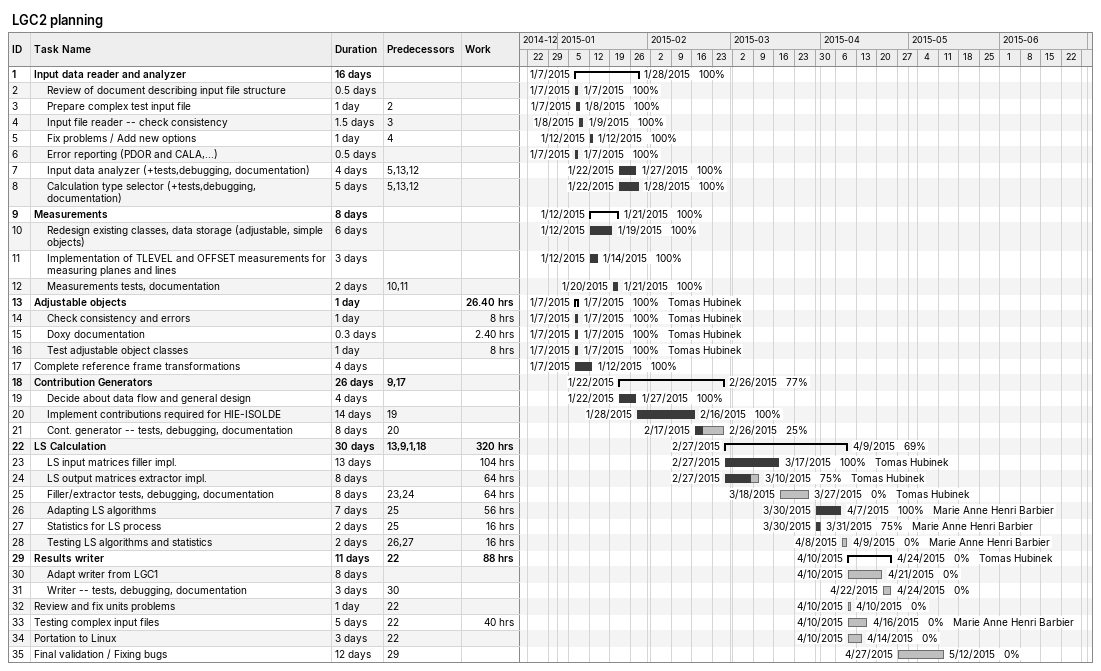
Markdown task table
LGC2 planning

| ID | Level | Task | Duration | Start | Finish | Predecessors | Resources | % complete | Work (h) |
|---|---|---|---|---|---|---|---|---|---|
| 1 | 1 | **Input data reader and analyzer** | 16d | 2015-01-07 | 2015-01-28 |  |  | 100 |  |
| 2 | 2 | Review of document describing input file structure | 0.5d | 2015-01-07 | 2015-01-07 |  |  | 100 |  |
| 3 | 2 | Prepare complex test input file | 1d | 2015-01-07 | 2015-01-08 | 2 |  | 100 |  |
| 4 | 2 | Input file reader -- check consistency | 1.5d | 2015-01-08 | 2015-01-09 | 3 |  | 100 |  |
| 5 | 2 | Fix problems / Add new options | 1d | 2015-01-12 | 2015-01-12 | 4 |  | 100 |  |
| 6 | 2 | Error reporting (PDOR and CALA,...) | 0.5d | 2015-01-07 | 2015-01-07 |  |  | 100 |  |
| 7 | 2 | Input data analyzer (+tests,debugging, documentation) | 4d | 2015-01-22 | 2015-01-27 | 5, 13, 12 |  | 100 |  |
| 8 | 2 | Calculation type selector (+tests,debugging, documentation) | 5d | 2015-01-22 | 2015-01-28 | 5, 13, 12 |  | 100 |  |
| 9 | 1 | **Measurements** | 8d | 2015-01-12 | 2015-01-21 |  |  | 100 |  |
| 10 | 2 | Redesign existing classes, data storage (adjustable, simple objects) | 6d | 2015-01-12 | 2015-01-19 |  |  | 100 |  |
| 11 | 2 | Implementation of TLEVEL and OFFSET measurements for measuring planes and lines | 3d | 2015-01-12 | 2015-01-14 |  |  | 100 |  |
| 12 | 2 | Measurements tests, documentation | 2d | 2015-01-20 | 2015-01-21 | 10, 11 |  | 100 |  |
| 13 | 1 | **Adjustable objects** | 1d | 2015-01-07 | 2015-01-07 |  | Tomas Hubinek | 100 | 26.40 |
| 14 | 2 | Check consistency and errors | 1d | 2015-01-07 | 2015-01-07 |  | Tomas Hubinek | 100 | 8 |
| 15 | 2 | Doxy documentation | 0.3d | 2015-01-07 | 2015-01-07 |  | Tomas Hubinek | 100 | 2.40 |
| 16 | 2 | Test adjustable object classes | 1d | 2015-01-07 | 2015-01-07 |  | Tomas Hubinek | 100 | 8 |
| 17 | 1 | Complete reference frame transformations | 4d | 2015-01-07 | 2015-01-12 |  |  | 100 |  |
| 18 | 1 | **Contribution Generators** | 26d | 2015-01-22 | 2015-02-26 | 9, 17 |  | 77 |  |
| 19 | 2 | Decide about data flow and general design | 4d | 2015-01-22 | 2015-01-27 |  |  | 100 |  |
| 20 | 2 | Implement contributions required for HIE-ISOLDE | 14d | 2015-01-28 | 2015-02-16 | 19 |  | 100 |  |
| 21 | 2 | Cont. generator -- tests, debugging, documentation | 8d | 2015-02-17 | 2015-02-26 | 20 |  | 25 |  |
| 22 | 1 | **LS Calculation** | 30d | 2015-02-27 | 2015-04-09 | 13, 9, 1, 18 |  | 69 | 320 |
| 23 | 2 | LS input matrices filler impl. | 13d | 2015-02-27 | 2015-03-17 |  | Tomas Hubinek | 100 | 104 |
| 24 | 2 | LS output matrices extractor impl. | 8d | 2015-02-27 | 2015-03-10 |  | Tomas Hubinek | 75 | 64 |
| 25 | 2 | Filler/extractor tests, debugging, documentation | 8d | 2015-03-18 | 2015-03-27 | 23, 24 | Tomas Hubinek | 0 | 64 |
| 26 | 2 | Adapting LS algorithms | 7d | 2015-03-30 | 2015-04-07 | 25 | Marie Anne Henri Barbier | 100 | 56 |
| 27 | 2 | Statistics for LS process | 2d | 2015-03-30 | 2015-03-31 | 25 | Marie Anne Henri Barbier | 75 | 16 |
| 28 | 2 | Testing LS algorithms and statistics | 2d | 2015-04-08 | 2015-04-09 | 26, 27 | Marie Anne Henri Barbier | 0 | 16 |
| 29 | 1 | **Results writer** | 11d | 2015-04-10 | 2015-04-24 | 22 | Tomas Hubinek | 0 | 88 |
| 30 | 2 | Adapt writer from LGC1 | 8d | 2015-04-10 | 2015-04-21 |  |  | 0 |  |
| 31 | 2 | Writer -- tests, debugging, documentation | 3d | 2015-04-22 | 2015-04-24 | 30 |  | 0 |  |
| 32 | 1 | Review and fix units problems | 1d | 2015-04-10 | 2015-04-10 | 22 |  | 0 |  |
| 33 | 1 | Testing complex input files | 5d | 2015-04-10 | 2015-04-16 | 22 | Marie Anne Henri Barbier | 0 | 40 |
| 34 | 1 | Portation to Linux | 3d | 2015-04-10 | 2015-04-14 | 22 |  | 0 |  |
| 35 | 1 | Final validation / Fixing bugs | 12d | 2015-04-27 | 2015-05-12 | 29 |  | 0 |  |
